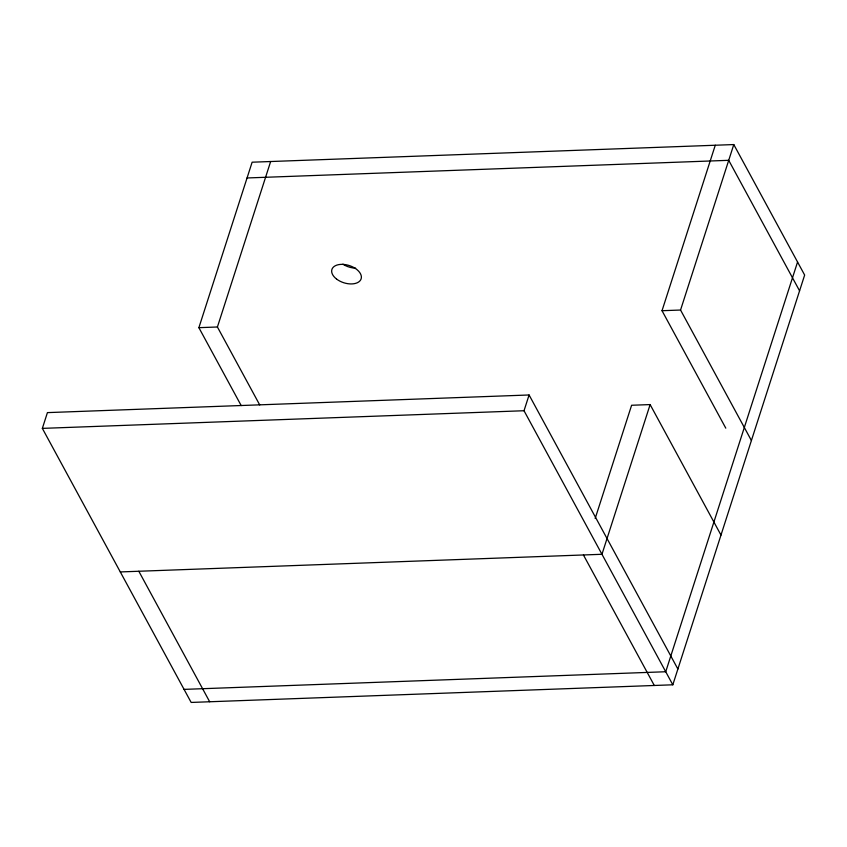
<?xml version="1.0" encoding="UTF-8"?>
<svg xmlns="http://www.w3.org/2000/svg" width="847" height="847" viewBox="0 0 847 847"><rect width="100%" height="100%" fill="white"/><g stroke="black" fill="none" stroke-linecap="round" stroke-linejoin="round"><path stroke-width="1.27" d="M241.194 405.586L198.886 327.673L252.131 162.201L733.788 144.562L804.65 275.063L672.814 684.799L191.157 702.438L42.35 428.381L47.421 412.616L529.089 394.977L677.886 669.035M259.711 404.908L217.414 326.995L270.648 161.523M672.814 684.799L524.018 410.731L529.089 394.977M595.176 518.491L631.608 405.258L650.125 404.58L720.988 535.092M725.794 428.159L662.026 310.711L715.27 145.239M650.125 404.58L601.963 554.287L120.295 571.937M751.405 440.535L680.554 310.034L733.788 144.562M797.567 262.019L665.731 671.745L184.064 689.384M247.059 177.965L728.716 160.316L799.579 290.828M198.886 327.673L217.414 326.995M662.026 310.711L680.554 310.034M42.35 428.381L524.018 410.731M583.435 554.965L654.297 685.477M138.823 571.259L209.675 701.761M355.624 268.181A15.352 9.031 17.8 0 1 342.866 264.169M336.513 279.012A15.352 9.031 17.8 0 0 361.055 279.076A15.352 9.031 17.8 0 0 341.976 264.349A15.352 9.031 17.8 0 0 336.513 279.012"/></g></svg>
